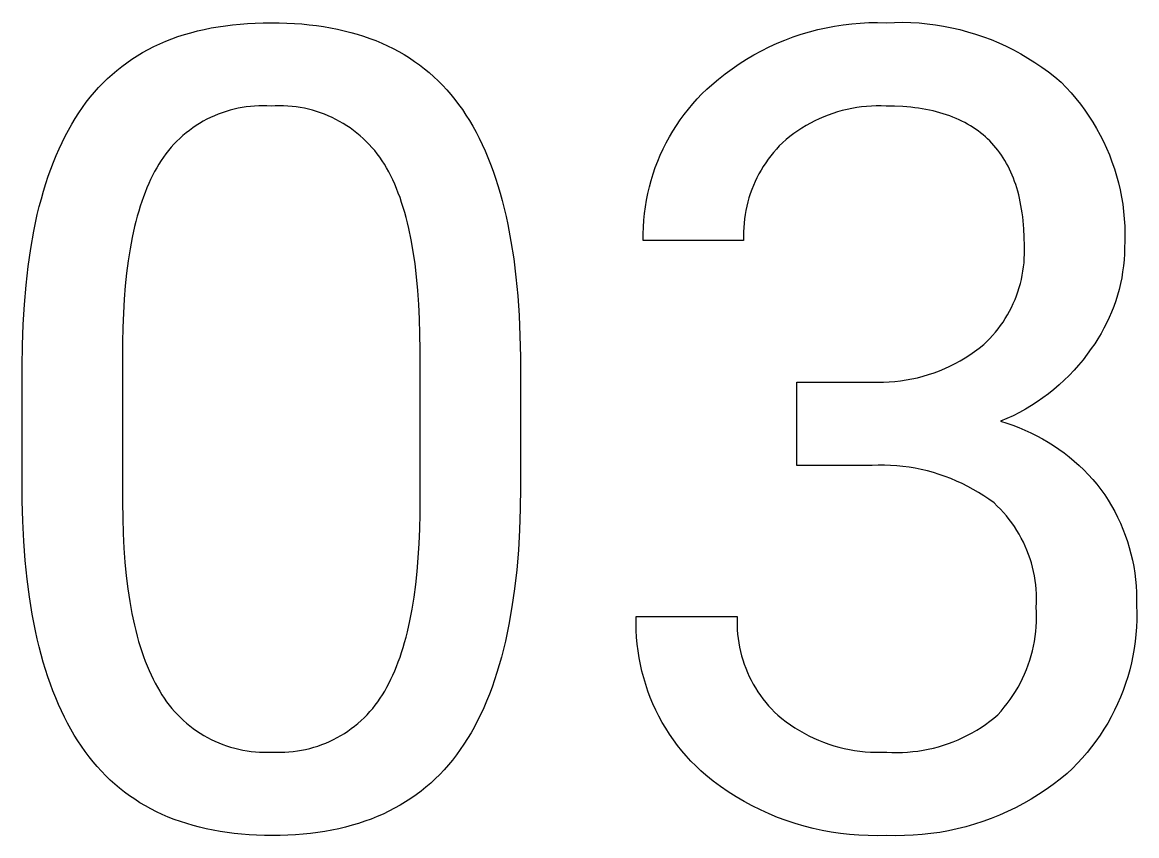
# Model space of a CAD drawing. Header units: millimetres. Extents: x 578 to 4608, y -138 to 2677.
# Drawn here: x 3553.01 to 3595.22, y 40.15 to 70.97 of the extents above; entities that cross this region are included whole.
import ezdxf

# ---------------------------------------------------------------- set-up
doc = ezdxf.new("R2010")
doc.units = ezdxf.units.MM
doc.header["$MEASUREMENT"] = 0
doc.layers.add('Domyślny', color=7, linetype='Continuous', true_color=0x000000)

msp = doc.modelspace()

# ---------------------------------------------------------------- linework, layer by layer
at = {"layer": 'Domyślny'}
for p, q in [((3561.256, 70.901), (3561.542, 70.923)), ((3561.542, 70.923), (3561.834, 70.939)), ((3561.834, 70.939), (3562.13, 70.948)), ((3562.13, 70.948), (3562.432, 70.951)), ((3562.432, 70.951), (3562.731, 70.948)), ((3562.731, 70.948), (3563.025, 70.939)), ((3563.025, 70.939), (3563.314, 70.924)), ((3563.314, 70.924), (3563.598, 70.903)), ((3584.098, 70.872), (3584.421, 70.91)), ((3584.421, 70.91), (3584.746, 70.937)), ((3584.746, 70.937), (3585.072, 70.953)), ((3585.072, 70.953), (3585.398, 70.958)), ((3585.398, 70.958), (3585.724, 70.951)), ((3585.724, 70.951), (3586.036, 70.964)), ((3586.036, 70.964), (3586.349, 70.967)), ((3586.349, 70.967), (3586.661, 70.958)), ((3586.661, 70.958), (3586.972, 70.94)), ((3586.972, 70.94), (3587.283, 70.911)), ((3587.283, 70.911), (3587.593, 70.871)), ((3558.905, 70.422), (3559.146, 70.5)), ((3559.146, 70.5), (3559.392, 70.572)), ((3559.392, 70.572), (3559.643, 70.638)), ((3559.643, 70.638), (3559.899, 70.697)), ((3559.899, 70.697), (3560.16, 70.751)), ((3560.16, 70.751), (3560.427, 70.798)), ((3560.427, 70.798), (3560.698, 70.838)), ((3560.698, 70.838), (3560.974, 70.873)), ((3560.974, 70.873), (3561.256, 70.901)), ((3563.598, 70.903), (3563.877, 70.876)), ((3563.877, 70.876), (3564.151, 70.842)), ((3564.151, 70.842), (3564.42, 70.803)), ((3564.42, 70.803), (3564.685, 70.758)), ((3564.685, 70.758), (3564.944, 70.706)), ((3564.944, 70.706), (3565.198, 70.649)), ((3565.198, 70.649), (3565.447, 70.585)), ((3565.447, 70.585), (3565.692, 70.516)), ((3565.692, 70.516), (3565.931, 70.44)), ((3582.199, 70.41), (3582.508, 70.514)), ((3582.508, 70.514), (3582.821, 70.607)), ((3582.821, 70.607), (3583.136, 70.69)), ((3583.136, 70.69), (3583.455, 70.761)), ((3583.455, 70.761), (3583.775, 70.822)), ((3583.775, 70.822), (3584.098, 70.872)), ((3587.593, 70.871), (3587.901, 70.822)), ((3587.901, 70.822), (3588.208, 70.761)), ((3588.208, 70.761), (3588.512, 70.691)), ((3588.512, 70.691), (3588.813, 70.611)), ((3588.813, 70.611), (3589.112, 70.52)), ((3589.112, 70.52), (3589.408, 70.419)), ((3557.992, 70.045), (3558.212, 70.149)), ((3558.212, 70.149), (3558.438, 70.246)), ((3558.438, 70.246), (3558.669, 70.337)), ((3558.669, 70.337), (3558.905, 70.422)), ((3565.931, 70.44), (3566.165, 70.358)), ((3566.165, 70.358), (3566.395, 70.271)), ((3566.395, 70.271), (3566.619, 70.177)), ((3566.619, 70.177), (3566.839, 70.077)), ((3566.839, 70.077), (3567.053, 69.971)), ((3581.296, 70.034), (3581.593, 70.17)), ((3581.593, 70.17), (3581.894, 70.295)), ((3581.894, 70.295), (3582.199, 70.41)), ((3589.408, 70.419), (3589.7, 70.309)), ((3589.7, 70.309), (3589.988, 70.189)), ((3589.988, 70.189), (3590.272, 70.059)), ((3557.159, 69.569), (3557.36, 69.697)), ((3557.36, 69.697), (3557.565, 69.82)), ((3557.565, 69.82), (3557.776, 69.936)), ((3557.776, 69.936), (3557.992, 70.045)), ((3567.053, 69.971), (3567.263, 69.859)), ((3567.263, 69.859), (3567.467, 69.741)), ((3567.467, 69.741), (3567.667, 69.617)), ((3580.436, 69.568), (3580.717, 69.733)), ((3580.717, 69.733), (3581.004, 69.889)), ((3581.004, 69.889), (3581.296, 70.034)), ((3590.272, 70.059), (3590.551, 69.919)), ((3590.551, 69.919), (3590.826, 69.771)), ((3590.826, 69.771), (3591.095, 69.613)), ((3556.588, 69.146), (3556.773, 69.293)), ((3556.773, 69.293), (3556.964, 69.434)), ((3556.964, 69.434), (3557.159, 69.569)), ((3567.667, 69.617), (3567.861, 69.487)), ((3567.861, 69.487), (3568.051, 69.351)), ((3568.051, 69.351), (3568.236, 69.209)), ((3579.892, 69.209), (3580.161, 69.393)), ((3580.161, 69.393), (3580.436, 69.568)), ((3591.095, 69.613), (3591.359, 69.446)), ((3591.359, 69.446), (3591.617, 69.271)), ((3591.617, 69.271), (3591.87, 69.087)), ((3556.062, 68.666), (3556.232, 68.832)), ((3556.232, 68.832), (3556.407, 68.992)), ((3556.407, 68.992), (3556.588, 69.146)), ((3568.236, 69.209), (3568.415, 69.061)), ((3568.415, 69.061), (3568.59, 68.906)), ((3568.59, 68.906), (3568.76, 68.746)), ((3579.125, 68.601), (3579.374, 68.813)), ((3579.374, 68.813), (3579.629, 69.015)), ((3579.629, 69.015), (3579.892, 69.209)), ((3591.87, 69.087), (3592.116, 68.894)), ((3592.116, 68.894), (3592.355, 68.694)), ((3555.737, 68.315), (3555.897, 68.493)), ((3555.897, 68.493), (3556.062, 68.666)), ((3568.76, 68.746), (3568.925, 68.58)), ((3568.925, 68.58), (3569.084, 68.407)), ((3569.084, 68.407), (3569.239, 68.229)), ((3578.751, 68.251), (3578.935, 68.429)), ((3578.935, 68.429), (3579.125, 68.601)), ((3592.355, 68.694), (3592.548, 68.495)), ((3592.548, 68.495), (3592.734, 68.29)), ((3555.432, 67.939), (3555.582, 68.13)), ((3555.582, 68.13), (3555.737, 68.315)), ((3569.239, 68.229), (3569.389, 68.044)), ((3569.389, 68.044), (3569.534, 67.854)), ((3578.402, 67.877), (3578.574, 68.067)), ((3578.574, 68.067), (3578.751, 68.251)), ((3592.734, 68.29), (3592.913, 68.079)), ((3592.913, 68.079), (3593.085, 67.862)), ((3555.011, 67.326), (3555.146, 67.537)), ((3555.146, 67.537), (3555.287, 67.741)), ((3555.287, 67.741), (3555.432, 67.939)), ((3560.576, 67.54), (3560.429, 67.485)), ((3560.725, 67.59), (3560.576, 67.54)), ((3560.876, 67.635), (3560.725, 67.59)), ((3561.028, 67.675), (3560.876, 67.635)), ((3561.181, 67.709), (3561.028, 67.675)), ((3561.336, 67.738), (3561.181, 67.709)), ((3561.491, 67.762), (3561.336, 67.738)), ((3561.647, 67.781), (3561.491, 67.762)), ((3561.804, 67.794), (3561.647, 67.781)), ((3561.961, 67.802), (3561.804, 67.794)), ((3562.118, 67.805), (3561.961, 67.802)), ((3562.275, 67.802), (3562.118, 67.805)), ((3562.432, 67.793), (3562.275, 67.802)), ((3562.59, 67.802), (3562.432, 67.793)), ((3562.749, 67.804), (3562.59, 67.802)), ((3562.907, 67.802), (3562.749, 67.804)), ((3563.065, 67.794), (3562.907, 67.802)), ((3563.223, 67.781), (3563.065, 67.794)), ((3563.38, 67.762), (3563.223, 67.781)), ((3563.537, 67.738), (3563.38, 67.762)), ((3563.693, 67.709), (3563.537, 67.738)), ((3563.847, 67.674), (3563.693, 67.709)), ((3564, 67.634), (3563.847, 67.674)), ((3564.152, 67.589), (3564, 67.634)), ((3564.303, 67.539), (3564.152, 67.589)), ((3564.451, 67.484), (3564.303, 67.539)), ((3569.534, 67.854), (3569.674, 67.657)), ((3569.674, 67.657), (3569.81, 67.453)), ((3578.079, 67.479), (3578.237, 67.681)), ((3578.237, 67.681), (3578.402, 67.877)), ((3583.886, 67.572), (3583.709, 67.516)), ((3584.065, 67.622), (3583.886, 67.572)), ((3584.246, 67.666), (3584.065, 67.622)), ((3584.428, 67.704), (3584.246, 67.666)), ((3584.612, 67.736), (3584.428, 67.704)), ((3584.796, 67.761), (3584.612, 67.736)), ((3584.981, 67.78), (3584.796, 67.761)), ((3585.167, 67.793), (3584.981, 67.78)), ((3585.353, 67.8), (3585.167, 67.793)), ((3585.539, 67.8), (3585.353, 67.8)), ((3585.724, 67.793), (3585.539, 67.8)), ((3586.047, 67.788), (3585.724, 67.793)), ((3586.359, 67.773), (3586.047, 67.788)), ((3586.511, 67.761), (3586.359, 67.773)), ((3586.66, 67.747), (3586.511, 67.761)), ((3586.807, 67.73), (3586.66, 67.747)), ((3586.952, 67.711), (3586.807, 67.73)), ((3587.094, 67.689), (3586.952, 67.711)), ((3587.233, 67.664), (3587.094, 67.689)), ((3587.37, 67.637), (3587.233, 67.664)), ((3587.504, 67.607), (3587.37, 67.637)), ((3587.636, 67.575), (3587.504, 67.607)), ((3587.765, 67.54), (3587.636, 67.575)), ((3587.891, 67.503), (3587.765, 67.54)), ((3593.085, 67.862), (3593.25, 67.639)), ((3593.25, 67.639), (3593.407, 67.41)), ((3554.879, 67.109), (3555.011, 67.326)), ((3559.725, 67.137), (3559.593, 67.053)), ((3559.861, 67.216), (3559.725, 67.137)), ((3560, 67.291), (3559.861, 67.216)), ((3560.14, 67.361), (3560, 67.291)), ((3560.284, 67.425), (3560.14, 67.361)), ((3560.429, 67.485), (3560.284, 67.425)), ((3564.598, 67.424), (3564.451, 67.484)), ((3564.742, 67.359), (3564.598, 67.424)), ((3564.884, 67.289), (3564.742, 67.359)), ((3565.024, 67.214), (3564.884, 67.289)), ((3565.161, 67.134), (3565.024, 67.214)), ((3565.295, 67.05), (3565.161, 67.134)), ((3569.81, 67.453), (3569.942, 67.243)), ((3569.942, 67.243), (3570.069, 67.027)), ((3577.783, 67.061), (3577.928, 67.273)), ((3577.928, 67.273), (3578.079, 67.479)), ((3582.856, 67.146), (3582.694, 67.055)), ((3583.022, 67.232), (3582.856, 67.146)), ((3583.19, 67.311), (3583.022, 67.232)), ((3583.36, 67.385), (3583.19, 67.311)), ((3583.534, 67.454), (3583.36, 67.385)), ((3583.709, 67.516), (3583.534, 67.454)), ((3588.015, 67.463), (3587.891, 67.503)), ((3588.137, 67.42), (3588.015, 67.463)), ((3588.256, 67.375), (3588.137, 67.42)), ((3588.372, 67.327), (3588.256, 67.375)), ((3588.486, 67.277), (3588.372, 67.327)), ((3588.597, 67.224), (3588.486, 67.277)), ((3588.706, 67.168), (3588.597, 67.224)), ((3588.812, 67.11), (3588.706, 67.168)), ((3593.407, 67.41), (3593.556, 67.177)), ((3593.556, 67.177), (3593.697, 66.938)), ((3554.63, 66.655), (3554.752, 66.885)), ((3554.752, 66.885), (3554.879, 67.109)), ((3559.212, 66.775), (3559.091, 66.674)), ((3559.336, 66.872), (3559.212, 66.775)), ((3559.462, 66.965), (3559.336, 66.872)), ((3559.593, 67.053), (3559.462, 66.965)), ((3565.426, 66.962), (3565.295, 67.05)), ((3565.554, 66.869), (3565.426, 66.962)), ((3565.679, 66.771), (3565.554, 66.869)), ((3565.801, 66.67), (3565.679, 66.771)), ((3570.069, 67.027), (3570.192, 66.803)), ((3570.192, 66.803), (3570.311, 66.574)), ((3577.516, 66.625), (3577.646, 66.845)), ((3577.646, 66.845), (3577.783, 67.061)), ((3582.227, 66.749), (3582.079, 66.637)), ((3582.379, 66.857), (3582.227, 66.749)), ((3582.535, 66.958), (3582.379, 66.857)), ((3582.694, 67.055), (3582.535, 66.958)), ((3588.915, 67.049), (3588.812, 67.11)), ((3589.016, 66.986), (3588.915, 67.049)), ((3589.115, 66.92), (3589.016, 66.986)), ((3589.211, 66.852), (3589.115, 66.92)), ((3589.304, 66.781), (3589.211, 66.852)), ((3589.395, 66.707), (3589.304, 66.781)), ((3589.483, 66.631), (3589.395, 66.707)), ((3593.697, 66.938), (3593.83, 66.695)), ((3593.83, 66.695), (3593.955, 66.448)), ((3554.399, 66.174), (3554.512, 66.418)), ((3554.512, 66.418), (3554.63, 66.655)), ((3558.752, 66.347), (3558.647, 66.231)), ((3558.862, 66.46), (3558.752, 66.347)), ((3558.975, 66.569), (3558.862, 66.46)), ((3559.091, 66.674), (3558.975, 66.569)), ((3565.919, 66.564), (3565.801, 66.67)), ((3566.034, 66.455), (3565.919, 66.564)), ((3566.144, 66.341), (3566.034, 66.455)), ((3566.251, 66.224), (3566.144, 66.341)), ((3570.311, 66.574), (3570.425, 66.337)), ((3570.425, 66.337), (3570.535, 66.095)), ((3577.279, 66.171), (3577.394, 66.4)), ((3577.394, 66.4), (3577.516, 66.625)), ((3581.679, 66.282), (3581.567, 66.161)), ((3581.794, 66.398), (3581.679, 66.282)), ((3581.934, 66.52), (3581.794, 66.398)), ((3582.079, 66.637), (3581.934, 66.52)), ((3589.569, 66.552), (3589.483, 66.631)), ((3589.652, 66.47), (3589.569, 66.552)), ((3589.732, 66.386), (3589.652, 66.47)), ((3589.81, 66.3), (3589.732, 66.386)), ((3589.886, 66.211), (3589.81, 66.3)), ((3593.955, 66.448), (3594.071, 66.196)), ((3554.185, 65.666), (3554.29, 65.923)), ((3554.29, 65.923), (3554.399, 66.174)), ((3558.355, 65.86), (3558.266, 65.731)), ((3558.448, 65.987), (3558.355, 65.86)), ((3558.545, 66.111), (3558.448, 65.987)), ((3558.647, 66.231), (3558.545, 66.111)), ((3566.354, 66.104), (3566.251, 66.224)), ((3566.452, 65.98), (3566.354, 66.104)), ((3566.546, 65.852), (3566.452, 65.98)), ((3566.636, 65.722), (3566.546, 65.852)), ((3570.535, 66.095), (3570.641, 65.845)), ((3570.641, 65.845), (3570.742, 65.589)), ((3577.073, 65.702), (3577.172, 65.938)), ((3577.172, 65.938), (3577.279, 66.171)), ((3581.357, 65.91), (3581.258, 65.779)), ((3581.46, 66.038), (3581.357, 65.91)), ((3581.567, 66.161), (3581.46, 66.038)), ((3589.959, 66.119), (3589.886, 66.211)), ((3590.029, 66.025), (3589.959, 66.119)), ((3590.097, 65.928), (3590.029, 66.025)), ((3590.162, 65.828), (3590.097, 65.928)), ((3594.071, 66.196), (3594.179, 65.941)), ((3594.179, 65.941), (3594.278, 65.682)), ((3554.085, 65.403), (3554.185, 65.666)), ((3558.1, 65.458), (3558.02, 65.314)), ((3558.182, 65.598), (3558.1, 65.458)), ((3558.266, 65.731), (3558.182, 65.598)), ((3566.722, 65.588), (3566.636, 65.722)), ((3566.805, 65.448), (3566.722, 65.588)), ((3566.886, 65.303), (3566.805, 65.448)), ((3570.742, 65.589), (3570.839, 65.327)), ((3576.899, 65.221), (3576.982, 65.463)), ((3576.982, 65.463), (3577.073, 65.702)), ((3581.074, 65.508), (3580.988, 65.368)), ((3581.163, 65.645), (3581.074, 65.508)), ((3581.258, 65.779), (3581.163, 65.645)), ((3590.225, 65.726), (3590.162, 65.828)), ((3590.285, 65.622), (3590.225, 65.726)), ((3590.342, 65.514), (3590.285, 65.622)), ((3590.397, 65.405), (3590.342, 65.514)), ((3594.278, 65.682), (3594.368, 65.42)), ((3553.898, 64.855), (3553.989, 65.132)), ((3553.989, 65.132), (3554.085, 65.403)), ((3557.869, 65.012), (3557.797, 64.854)), ((3557.943, 65.165), (3557.869, 65.012)), ((3558.02, 65.314), (3557.943, 65.165)), ((3566.964, 65.152), (3566.886, 65.303)), ((3567.039, 64.996), (3566.964, 65.152)), ((3570.839, 65.327), (3570.932, 65.057)), ((3570.932, 65.057), (3571.02, 64.782)), ((3576.824, 64.976), (3576.899, 65.221)), ((3580.833, 65.079), (3580.762, 64.931)), ((3580.908, 65.225), (3580.833, 65.079)), ((3580.988, 65.368), (3580.908, 65.225)), ((3590.45, 65.292), (3590.397, 65.405)), ((3590.499, 65.177), (3590.45, 65.292)), ((3590.547, 65.06), (3590.499, 65.177)), ((3590.591, 64.939), (3590.547, 65.06)), ((3594.368, 65.42), (3594.449, 65.156)), ((3594.449, 65.156), (3594.522, 64.888)), ((3553.811, 64.572), (3553.898, 64.855)), ((3557.727, 64.692), (3557.66, 64.524)), ((3557.797, 64.854), (3557.727, 64.692)), ((3567.112, 64.836), (3567.039, 64.996)), ((3567.182, 64.67), (3567.112, 64.836)), ((3567.249, 64.499), (3567.182, 64.67)), ((3571.02, 64.782), (3571.104, 64.499)), ((3576.699, 64.479), (3576.757, 64.729)), ((3576.757, 64.729), (3576.824, 64.976)), ((3580.636, 64.629), (3580.581, 64.474)), ((3580.697, 64.781), (3580.636, 64.629)), ((3580.762, 64.931), (3580.697, 64.781)), ((3590.634, 64.817), (3590.591, 64.939)), ((3590.673, 64.691), (3590.634, 64.817)), ((3590.71, 64.564), (3590.673, 64.691)), ((3594.522, 64.888), (3594.585, 64.618)), ((3594.585, 64.618), (3594.639, 64.347)), ((3553.651, 63.985), (3553.729, 64.282)), ((3553.729, 64.282), (3553.811, 64.572)), ((3557.534, 64.176), (3557.474, 63.995)), ((3557.596, 64.353), (3557.534, 64.176)), ((3557.66, 64.524), (3557.596, 64.353)), ((3567.314, 64.323), (3567.249, 64.499)), ((3567.376, 64.141), (3567.314, 64.323)), ((3571.104, 64.499), (3571.183, 64.211)), ((3571.183, 64.211), (3571.259, 63.915)), ((3576.607, 63.975), (3576.649, 64.228)), ((3576.649, 64.228), (3576.699, 64.479)), ((3580.486, 64.16), (3580.447, 64.001)), ((3580.531, 64.318), (3580.486, 64.16)), ((3580.581, 64.474), (3580.531, 64.318)), ((3590.745, 64.433), (3590.71, 64.564)), ((3590.777, 64.3), (3590.745, 64.433)), ((3590.806, 64.164), (3590.777, 64.3)), ((3590.833, 64.026), (3590.806, 64.164)), ((3594.639, 64.347), (3594.684, 64.073)), ((3553.577, 63.681), (3553.651, 63.985)), ((3557.417, 63.81), (3557.363, 63.62)), ((3557.474, 63.995), (3557.417, 63.81)), ((3567.436, 63.955), (3567.376, 64.141)), ((3567.492, 63.764), (3567.436, 63.955)), ((3567.547, 63.567), (3567.492, 63.764)), ((3571.259, 63.915), (3571.33, 63.613)), ((3576.574, 63.721), (3576.607, 63.975)), ((3580.413, 63.841), (3580.384, 63.679)), ((3580.447, 64.001), (3580.413, 63.841)), ((3590.857, 63.885), (3590.833, 64.026)), ((3590.879, 63.742), (3590.857, 63.885)), ((3590.898, 63.596), (3590.879, 63.742)), ((3594.684, 64.073), (3594.719, 63.798)), ((3594.719, 63.798), (3594.746, 63.523)), ((3553.444, 63.054), (3553.508, 63.371)), ((3553.508, 63.371), (3553.577, 63.681)), ((3557.311, 63.425), (3557.262, 63.226)), ((3557.363, 63.62), (3557.311, 63.425)), ((3567.598, 63.365), (3567.547, 63.567)), ((3567.647, 63.159), (3567.598, 63.365)), ((3571.33, 63.613), (3571.396, 63.305)), ((3576.534, 63.211), (3576.55, 63.466)), ((3576.55, 63.466), (3576.574, 63.721)), ((3580.343, 63.354), (3580.331, 63.191)), ((3580.361, 63.517), (3580.343, 63.354)), ((3580.384, 63.679), (3580.361, 63.517)), ((3590.915, 63.447), (3590.898, 63.596)), ((3590.929, 63.296), (3590.915, 63.447)), ((3594.746, 63.523), (3594.763, 63.246)), ((3553.328, 62.401), (3553.444, 63.054)), ((3557.262, 63.226), (3557.171, 62.813)), ((3567.737, 62.73), (3567.647, 63.159)), ((3571.396, 63.305), (3571.517, 62.668)), ((3576.527, 62.955), (3576.534, 63.211)), ((3576.528, 62.699), (3576.527, 62.955)), ((3580.324, 63.027), (3580.323, 62.863)), ((3580.331, 63.191), (3580.324, 63.027)), ((3590.94, 63.142), (3590.929, 63.296)), ((3590.956, 62.827), (3590.94, 63.142)), ((3594.763, 63.246), (3594.77, 62.969)), ((3594.77, 62.969), (3594.768, 62.692)), ((3557.171, 62.813), (3557.09, 62.382)), ((3567.816, 62.28), (3567.737, 62.73)), ((3571.517, 62.668), (3571.62, 62.005)), ((3580.328, 62.699), (3576.528, 62.699)), ((3580.323, 62.863), (3580.328, 62.699)), ((3590.961, 62.502), (3590.956, 62.827)), ((3590.966, 62.341), (3590.961, 62.502)), ((3594.768, 62.692), (3594.757, 62.415)), ((3553.23, 61.721), (3553.328, 62.401)), ((3557.09, 62.382), (3557.019, 61.933)), ((3567.885, 61.811), (3567.816, 62.28)), ((3590.959, 62.02), (3590.965, 62.18)), ((3590.965, 62.18), (3590.966, 62.341)), ((3594.75, 62.189), (3594.736, 61.963)), ((3594.757, 62.415), (3594.75, 62.189)), ((3553.15, 61.014), (3553.23, 61.721)), ((3557.019, 61.933), (3556.958, 61.465)), ((3567.943, 61.321), (3567.885, 61.811)), ((3571.62, 62.005), (3571.705, 61.315)), ((3590.908, 61.54), (3590.931, 61.699)), ((3590.931, 61.699), (3590.947, 61.859)), ((3590.947, 61.859), (3590.959, 62.02)), ((3594.713, 61.737), (3594.683, 61.513)), ((3594.736, 61.963), (3594.713, 61.737)), ((3556.958, 61.465), (3556.908, 60.979)), ((3567.991, 60.81), (3567.943, 61.321)), ((3571.705, 61.315), (3571.774, 60.6)), ((3590.81, 61.069), (3590.848, 61.225)), ((3590.848, 61.225), (3590.881, 61.382)), ((3590.881, 61.382), (3590.908, 61.54)), ((3594.646, 61.289), (3594.6, 61.067)), ((3594.683, 61.513), (3594.646, 61.289)), ((3553.088, 60.281), (3553.15, 61.014)), ((3556.908, 60.979), (3556.868, 60.474)), ((3568.028, 60.279), (3567.991, 60.81)), ((3590.718, 60.761), (3590.767, 60.914)), ((3590.767, 60.914), (3590.81, 61.069)), ((3594.548, 60.847), (3594.487, 60.629)), ((3594.6, 61.067), (3594.548, 60.847)), ((3556.868, 60.474), (3556.837, 59.951)), ((3571.774, 60.6), (3571.825, 59.858)), ((3590.542, 60.312), (3590.606, 60.459)), ((3590.606, 60.459), (3590.665, 60.609)), ((3590.665, 60.609), (3590.718, 60.761)), ((3594.42, 60.413), (3594.345, 60.199)), ((3594.487, 60.629), (3594.42, 60.413)), ((3553.043, 59.521), (3553.088, 60.281)), ((3556.837, 59.951), (3556.817, 59.41)), ((3568.054, 59.728), (3568.028, 60.279)), ((3590.322, 59.883), (3590.4, 60.024)), ((3590.4, 60.024), (3590.474, 60.167)), ((3590.474, 60.167), (3590.542, 60.312)), ((3594.263, 59.988), (3594.174, 59.78)), ((3594.345, 60.199), (3594.263, 59.988)), ((3553.017, 58.735), (3553.043, 59.521)), ((3568.07, 59.156), (3568.054, 59.728)), ((3571.825, 59.858), (3571.858, 59.09)), ((3590.06, 59.479), (3590.152, 59.611)), ((3590.152, 59.611), (3590.239, 59.746)), ((3590.239, 59.746), (3590.322, 59.883)), ((3594.077, 59.575), (3593.974, 59.373)), ((3594.174, 59.78), (3594.077, 59.575)), ((3556.817, 59.41), (3556.807, 58.85)), ((3568.075, 58.563), (3568.07, 59.156)), ((3589.65, 58.985), (3589.758, 59.103)), ((3589.758, 59.103), (3589.863, 59.225)), ((3589.863, 59.225), (3589.964, 59.35)), ((3589.964, 59.35), (3590.06, 59.479)), ((3593.864, 59.175), (3593.747, 58.981)), ((3593.974, 59.373), (3593.864, 59.175)), ((3553.008, 57.922), (3553.017, 58.735)), ((3556.807, 58.85), (3556.807, 52.778)), ((3571.858, 59.09), (3571.875, 58.295)), ((3589.251, 58.624), (3589.421, 58.759)), ((3589.421, 58.759), (3589.537, 58.87)), ((3589.537, 58.87), (3589.65, 58.985)), ((3593.624, 58.791), (3593.494, 58.605)), ((3593.747, 58.981), (3593.624, 58.791)), ((3568.075, 52.346), (3568.075, 58.563)), ((3571.875, 58.295), (3571.875, 53.355)), ((3588.527, 58.143), (3588.714, 58.253)), ((3588.714, 58.253), (3588.897, 58.371)), ((3588.897, 58.371), (3589.076, 58.494)), ((3589.076, 58.494), (3589.251, 58.624)), ((3593.342, 58.391), (3593.182, 58.183)), ((3593.494, 58.605), (3593.342, 58.391)), ((3553.008, 52.84), (3553.008, 57.922)), ((3587.744, 57.767), (3587.944, 57.851)), ((3587.944, 57.851), (3588.142, 57.941)), ((3588.142, 57.941), (3588.336, 58.039)), ((3588.336, 58.039), (3588.527, 58.143)), ((3593.015, 57.98), (3592.841, 57.783)), ((3593.182, 58.183), (3593.015, 57.98)), ((3586.275, 57.383), (3586.49, 57.416)), ((3586.49, 57.416), (3586.704, 57.456)), ((3586.704, 57.456), (3586.916, 57.504)), ((3586.916, 57.504), (3587.126, 57.559)), ((3587.126, 57.559), (3587.334, 57.621)), ((3587.334, 57.621), (3587.54, 57.691)), ((3587.54, 57.691), (3587.744, 57.767)), ((3592.473, 57.407), (3592.28, 57.229)), ((3592.66, 57.592), (3592.473, 57.407)), ((3592.841, 57.783), (3592.66, 57.592)), ((3582.338, 57.333), (3585.191, 57.333)), ((3582.338, 54.175), (3582.338, 57.333)), ((3585.191, 57.333), (3585.408, 57.328)), ((3585.408, 57.328), (3585.626, 57.33)), ((3585.626, 57.33), (3585.843, 57.341)), ((3585.843, 57.341), (3586.059, 57.358)), ((3586.059, 57.358), (3586.275, 57.383)), ((3592.08, 57.058), (3591.875, 56.893)), ((3592.28, 57.229), (3592.08, 57.058)), ((3591.449, 56.586), (3591.228, 56.444)), ((3591.665, 56.736), (3591.449, 56.586)), ((3591.875, 56.893), (3591.665, 56.736)), ((3590.772, 56.182), (3590.538, 56.063)), ((3591.002, 56.309), (3590.772, 56.182)), ((3591.228, 56.444), (3591.002, 56.309)), ((3590.299, 55.952), (3590.057, 55.85)), ((3590.057, 55.85), (3590.293, 55.778)), ((3590.293, 55.778), (3590.526, 55.699)), ((3590.538, 56.063), (3590.299, 55.952)), ((3590.526, 55.699), (3590.756, 55.612)), ((3590.756, 55.612), (3590.983, 55.518)), ((3590.983, 55.518), (3591.207, 55.416)), ((3591.207, 55.416), (3591.427, 55.306)), ((3591.427, 55.306), (3591.644, 55.19)), ((3591.644, 55.19), (3591.856, 55.066)), ((3591.856, 55.066), (3592.064, 54.935)), ((3592.064, 54.935), (3592.268, 54.797)), ((3592.268, 54.797), (3592.467, 54.652)), ((3592.467, 54.652), (3592.661, 54.501)), ((3592.661, 54.501), (3592.85, 54.343)), ((3585.191, 54.175), (3582.338, 54.175)), ((3585.426, 54.184), (3585.191, 54.175)), ((3585.661, 54.184), (3585.426, 54.184)), ((3585.895, 54.177), (3585.661, 54.184)), ((3586.13, 54.162), (3585.895, 54.177)), ((3586.363, 54.139), (3586.13, 54.162)), ((3586.596, 54.108), (3586.363, 54.139)), ((3586.828, 54.07), (3586.596, 54.108)), ((3587.058, 54.024), (3586.828, 54.07)), ((3592.85, 54.343), (3593.033, 54.179)), ((3593.033, 54.179), (3593.211, 54.009)), ((3587.287, 53.97), (3587.058, 54.024)), ((3587.514, 53.909), (3587.287, 53.97)), ((3587.738, 53.84), (3587.514, 53.909)), ((3587.96, 53.764), (3587.738, 53.84)), ((3588.18, 53.68), (3587.96, 53.764)), ((3588.396, 53.589), (3588.18, 53.68)), ((3593.211, 54.009), (3593.383, 53.834)), ((3593.383, 53.834), (3593.549, 53.652)), ((3593.549, 53.652), (3593.709, 53.465)), ((3571.875, 53.355), (3571.866, 52.532)), ((3588.61, 53.491), (3588.396, 53.589)), ((3588.82, 53.386), (3588.61, 53.491)), ((3589.026, 53.273), (3588.82, 53.386)), ((3589.229, 53.155), (3589.026, 53.273)), ((3593.709, 53.465), (3593.863, 53.273)), ((3593.863, 53.273), (3594.004, 53.071)), ((3553.027, 52.062), (3553.008, 52.84)), ((3556.807, 52.778), (3556.812, 52.183)), ((3589.427, 53.029), (3589.229, 53.155)), ((3589.621, 52.897), (3589.427, 53.029)), ((3589.811, 52.758), (3589.621, 52.897)), ((3594.004, 53.071), (3594.137, 52.863)), ((3594.137, 52.863), (3594.263, 52.652)), ((3568.063, 51.771), (3568.075, 52.346)), ((3571.866, 52.532), (3571.839, 51.736)), ((3589.934, 52.642), (3589.811, 52.758)), ((3590.053, 52.521), (3589.934, 52.642)), ((3590.168, 52.397), (3590.053, 52.521)), ((3590.279, 52.269), (3590.168, 52.397)), ((3594.263, 52.652), (3594.382, 52.436)), ((3594.382, 52.436), (3594.494, 52.216)), ((3553.063, 51.309), (3553.027, 52.062)), ((3556.812, 52.183), (3556.829, 51.607)), ((3590.385, 52.137), (3590.279, 52.269)), ((3590.487, 52.001), (3590.385, 52.137)), ((3590.584, 51.862), (3590.487, 52.001)), ((3594.494, 52.216), (3594.598, 51.993)), ((3594.598, 51.993), (3594.694, 51.765)), ((3556.829, 51.607), (3556.856, 51.051)), ((3568.04, 51.216), (3568.063, 51.771)), ((3571.839, 51.736), (3571.795, 50.967)), ((3590.676, 51.72), (3590.584, 51.862)), ((3590.763, 51.574), (3590.676, 51.72)), ((3590.845, 51.426), (3590.763, 51.574)), ((3594.694, 51.765), (3594.782, 51.535)), ((3594.782, 51.535), (3594.862, 51.302)), ((3553.117, 50.581), (3553.063, 51.309)), ((3568.007, 50.68), (3568.04, 51.216)), ((3590.922, 51.275), (3590.845, 51.426)), ((3590.994, 51.122), (3590.922, 51.275)), ((3591.06, 50.966), (3590.994, 51.122)), ((3594.862, 51.302), (3594.934, 51.066)), ((3556.856, 51.051), (3556.895, 50.516)), ((3567.963, 50.164), (3568.007, 50.68)), ((3571.795, 50.967), (3571.732, 50.225)), ((3591.121, 50.807), (3591.06, 50.966)), ((3591.177, 50.647), (3591.121, 50.807)), ((3594.934, 51.066), (3594.998, 50.828)), ((3594.998, 50.828), (3595.054, 50.588)), ((3553.188, 49.876), (3553.117, 50.581)), ((3556.895, 50.516), (3556.944, 49.999)), ((3591.226, 50.485), (3591.177, 50.647)), ((3591.271, 50.322), (3591.226, 50.485)), ((3591.309, 50.157), (3591.271, 50.322)), ((3595.054, 50.588), (3595.101, 50.346)), ((3595.101, 50.346), (3595.14, 50.103)), ((3553.276, 49.197), (3553.188, 49.876)), ((3556.944, 49.999), (3557.005, 49.503)), ((3567.91, 49.667), (3567.963, 50.164)), ((3571.732, 50.225), (3571.652, 49.51)), ((3591.342, 49.991), (3591.309, 50.157)), ((3591.37, 49.823), (3591.342, 49.991)), ((3591.391, 49.655), (3591.37, 49.823)), ((3595.14, 50.103), (3595.17, 49.858)), ((3595.17, 49.858), (3595.192, 49.613)), ((3557.005, 49.503), (3557.076, 49.026)), ((3567.846, 49.19), (3567.91, 49.667)), ((3571.652, 49.51), (3571.554, 48.821)), ((3591.407, 49.486), (3591.391, 49.655)), ((3591.417, 49.317), (3591.407, 49.486)), ((3595.192, 49.613), (3595.206, 49.367)), ((3553.382, 48.542), (3553.276, 49.197)), ((3557.076, 49.026), (3557.159, 48.57)), ((3567.772, 48.732), (3567.846, 49.19)), ((3591.411, 48.809), (3591.419, 48.978)), ((3591.421, 49.148), (3591.417, 49.317)), ((3591.419, 48.978), (3591.421, 49.148)), ((3595.206, 49.367), (3595.211, 49.12)), ((3595.211, 49.12), (3595.207, 48.874)), ((3553.505, 47.912), (3553.382, 48.542)), ((3557.159, 48.57), (3557.252, 48.133)), ((3567.688, 48.294), (3567.772, 48.732)), ((3571.554, 48.821), (3571.439, 48.16)), ((3591.42, 48.624), (3591.411, 48.809)), ((3591.423, 48.439), (3591.42, 48.624)), ((3595.207, 48.874), (3595.216, 48.601)), ((3595.216, 48.601), (3595.214, 48.327)), ((3557.252, 48.133), (3557.303, 47.922)), ((3567.594, 47.876), (3567.688, 48.294)), ((3571.439, 48.16), (3571.374, 47.839)), ((3576.258, 48.193), (3576.263, 48.454)), ((3576.262, 47.932), (3576.258, 48.193)), ((3576.263, 48.454), (3580.081, 48.454)), ((3580.081, 48.454), (3580.077, 48.288)), ((3580.077, 48.288), (3580.078, 48.121)), ((3580.078, 48.121), (3580.085, 47.954)), ((3591.41, 48.068), (3591.42, 48.253)), ((3591.42, 48.253), (3591.423, 48.439)), ((3595.214, 48.327), (3595.204, 48.054)), ((3553.573, 47.606), (3553.505, 47.912)), ((3557.303, 47.922), (3557.356, 47.716)), ((3557.356, 47.716), (3557.413, 47.514)), ((3567.543, 47.674), (3567.594, 47.876)), ((3571.374, 47.839), (3571.305, 47.525)), ((3576.276, 47.671), (3576.262, 47.932)), ((3580.085, 47.954), (3580.099, 47.788)), ((3580.099, 47.788), (3580.117, 47.623)), ((3591.343, 47.516), (3591.371, 47.7)), ((3591.371, 47.7), (3591.394, 47.884)), ((3591.394, 47.884), (3591.41, 48.068)), ((3595.185, 47.781), (3595.156, 47.51)), ((3595.204, 48.054), (3595.185, 47.781)), ((3553.645, 47.306), (3553.573, 47.606)), ((3553.721, 47.012), (3553.645, 47.306)), ((3557.413, 47.514), (3557.472, 47.318)), ((3557.472, 47.318), (3557.533, 47.127)), ((3567.375, 47.097), (3567.433, 47.285)), ((3567.433, 47.285), (3567.489, 47.477)), ((3567.489, 47.477), (3567.543, 47.674)), ((3571.305, 47.525), (3571.232, 47.218)), ((3576.298, 47.411), (3576.276, 47.671)), ((3576.329, 47.151), (3576.298, 47.411)), ((3580.117, 47.623), (3580.142, 47.458)), ((3580.142, 47.458), (3580.172, 47.294)), ((3580.172, 47.294), (3580.208, 47.131)), ((3591.266, 47.154), (3591.308, 47.334)), ((3591.308, 47.334), (3591.343, 47.516)), ((3595.156, 47.51), (3595.118, 47.239)), ((3553.802, 46.724), (3553.721, 47.012)), ((3557.533, 47.127), (3557.598, 46.941)), ((3557.598, 46.941), (3557.665, 46.759)), ((3567.25, 46.737), (3567.314, 46.915)), ((3567.314, 46.915), (3567.375, 47.097)), ((3571.154, 46.917), (3571.071, 46.623)), ((3571.232, 47.218), (3571.154, 46.917)), ((3576.369, 46.893), (3576.329, 47.151)), ((3576.418, 46.637), (3576.369, 46.893)), ((3580.208, 47.131), (3580.25, 46.969)), ((3580.25, 46.969), (3580.297, 46.809)), ((3591.166, 46.797), (3591.219, 46.974)), ((3591.219, 46.974), (3591.266, 47.154)), ((3595.071, 46.97), (3595.015, 46.702)), ((3595.118, 47.239), (3595.071, 46.97)), ((3553.888, 46.443), (3553.802, 46.724)), ((3553.977, 46.167), (3553.888, 46.443)), ((3557.665, 46.759), (3557.735, 46.583)), ((3557.735, 46.583), (3557.808, 46.411)), ((3567.115, 46.397), (3567.184, 46.565)), ((3567.184, 46.565), (3567.25, 46.737)), ((3571.071, 46.623), (3570.985, 46.336)), ((3576.476, 46.382), (3576.418, 46.637)), ((3580.297, 46.809), (3580.35, 46.651)), ((3580.35, 46.651), (3580.408, 46.495)), ((3580.408, 46.495), (3580.471, 46.341)), ((3590.969, 46.277), (3591.041, 46.448)), ((3591.041, 46.448), (3591.106, 46.621)), ((3591.106, 46.621), (3591.166, 46.797)), ((3594.95, 46.437), (3594.876, 46.173)), ((3595.015, 46.702), (3594.95, 46.437)), ((3554.071, 45.898), (3553.977, 46.167)), ((3557.808, 46.411), (3557.884, 46.245)), ((3557.884, 46.245), (3557.962, 46.083)), ((3557.962, 46.083), (3558.043, 45.926)), ((3566.894, 45.924), (3566.97, 46.077)), ((3566.97, 46.077), (3567.044, 46.234)), ((3567.044, 46.234), (3567.115, 46.397)), ((3570.893, 46.056), (3570.798, 45.782)), ((3570.985, 46.336), (3570.893, 46.056)), ((3576.542, 46.129), (3576.476, 46.382)), ((3576.618, 45.879), (3576.542, 46.129)), ((3580.471, 46.341), (3580.54, 46.189)), ((3580.54, 46.189), (3580.614, 46.039)), ((3580.614, 46.039), (3580.693, 45.893)), ((3590.81, 45.942), (3590.892, 46.108)), ((3590.892, 46.108), (3590.969, 46.277)), ((3594.876, 46.173), (3594.794, 45.913)), ((3554.169, 45.635), (3554.071, 45.898)), ((3554.272, 45.378), (3554.169, 45.635)), ((3558.043, 45.926), (3558.127, 45.775)), ((3558.127, 45.775), (3558.213, 45.628)), ((3558.213, 45.628), (3558.296, 45.492)), ((3566.649, 45.494), (3566.733, 45.632)), ((3566.733, 45.632), (3566.815, 45.775)), ((3566.815, 45.775), (3566.894, 45.924)), ((3570.798, 45.782), (3570.697, 45.515)), ((3576.701, 45.632), (3576.618, 45.879)), ((3576.794, 45.387), (3576.701, 45.632)), ((3580.693, 45.893), (3580.778, 45.749)), ((3580.778, 45.749), (3580.867, 45.608)), ((3580.867, 45.608), (3580.961, 45.47)), ((3590.528, 45.463), (3590.627, 45.62)), ((3590.627, 45.62), (3590.721, 45.78)), ((3590.721, 45.78), (3590.81, 45.942)), ((3594.702, 45.655), (3594.602, 45.401)), ((3594.794, 45.913), (3594.702, 45.655)), ((3554.379, 45.127), (3554.272, 45.378)), ((3558.296, 45.492), (3558.383, 45.359)), ((3558.383, 45.359), (3558.474, 45.228)), ((3558.474, 45.228), (3558.57, 45.101)), ((3566.377, 45.1), (3566.472, 45.228)), ((3566.472, 45.228), (3566.563, 45.36)), ((3566.563, 45.36), (3566.649, 45.494)), ((3570.593, 45.255), (3570.484, 45.001)), ((3570.697, 45.515), (3570.593, 45.255)), ((3576.895, 45.146), (3576.794, 45.387)), ((3580.961, 45.47), (3581.06, 45.336)), ((3581.06, 45.336), (3581.163, 45.205)), ((3581.163, 45.205), (3581.271, 45.078)), ((3590.313, 45.161), (3590.423, 45.31)), ((3590.423, 45.31), (3590.528, 45.463)), ((3594.602, 45.401), (3594.493, 45.15)), ((3554.49, 44.883), (3554.379, 45.127)), ((3554.606, 44.644), (3554.49, 44.883)), ((3558.57, 45.101), (3558.67, 44.977)), ((3558.67, 44.977), (3558.775, 44.857)), ((3558.775, 44.857), (3558.883, 44.741)), ((3558.883, 44.741), (3558.995, 44.628)), ((3566.066, 44.737), (3566.174, 44.855)), ((3566.174, 44.855), (3566.278, 44.976)), ((3566.278, 44.976), (3566.377, 45.1)), ((3570.37, 44.754), (3570.252, 44.514)), ((3570.484, 45.001), (3570.37, 44.754)), ((3577.004, 44.909), (3576.895, 45.146)), ((3577.121, 44.676), (3577.004, 44.909)), ((3581.271, 45.078), (3581.383, 44.955)), ((3581.383, 44.955), (3581.499, 44.835)), ((3581.499, 44.835), (3581.62, 44.72)), ((3589.954, 44.737), (3590.079, 44.874)), ((3590.079, 44.874), (3590.198, 45.016)), ((3590.198, 45.016), (3590.313, 45.161)), ((3594.376, 44.903), (3594.251, 44.66)), ((3594.493, 45.15), (3594.376, 44.903)), ((3554.726, 44.412), (3554.606, 44.644)), ((3554.85, 44.185), (3554.726, 44.412)), ((3558.995, 44.628), (3559.111, 44.519)), ((3559.111, 44.519), (3559.231, 44.414)), ((3559.231, 44.414), (3559.355, 44.313)), ((3565.595, 44.307), (3565.719, 44.408)), ((3565.719, 44.408), (3565.838, 44.514)), ((3565.838, 44.514), (3565.954, 44.624)), ((3565.954, 44.624), (3566.066, 44.737)), ((3570.252, 44.514), (3570.13, 44.281)), ((3577.246, 44.446), (3577.121, 44.676)), ((3577.379, 44.221), (3577.246, 44.446)), ((3581.62, 44.72), (3581.777, 44.591)), ((3581.777, 44.591), (3581.938, 44.468)), ((3581.938, 44.468), (3582.103, 44.35)), ((3582.103, 44.35), (3582.272, 44.238)), ((3589.323, 44.258), (3589.487, 44.369)), ((3589.487, 44.369), (3589.647, 44.487)), ((3589.647, 44.487), (3589.803, 44.609)), ((3589.803, 44.609), (3589.954, 44.737)), ((3594.118, 44.422), (3593.976, 44.188)), ((3594.251, 44.66), (3594.118, 44.422)), ((3554.978, 43.965), (3554.85, 44.185)), ((3555.111, 43.751), (3554.978, 43.965)), ((3559.355, 44.313), (3559.481, 44.217)), ((3559.481, 44.217), (3559.611, 44.125)), ((3559.611, 44.125), (3559.744, 44.037)), ((3559.744, 44.037), (3559.88, 43.954)), ((3559.88, 43.954), (3560.019, 43.876)), ((3564.931, 43.868), (3565.07, 43.946)), ((3565.07, 43.946), (3565.206, 44.03)), ((3565.206, 44.03), (3565.339, 44.118)), ((3565.339, 44.118), (3565.469, 44.21)), ((3565.469, 44.21), (3565.595, 44.307)), ((3570.003, 44.054), (3569.872, 43.834)), ((3570.13, 44.281), (3570.003, 44.054)), ((3577.52, 44.001), (3577.379, 44.221)), ((3577.668, 43.786), (3577.52, 44.001)), ((3582.272, 44.238), (3582.445, 44.132)), ((3582.445, 44.132), (3582.621, 44.031)), ((3582.621, 44.031), (3582.801, 43.937)), ((3582.801, 43.937), (3582.984, 43.85)), ((3588.634, 43.869), (3588.811, 43.958)), ((3588.811, 43.958), (3588.985, 44.052)), ((3588.985, 44.052), (3589.156, 44.152)), ((3589.156, 44.152), (3589.323, 44.258)), ((3593.827, 43.959), (3593.671, 43.735)), ((3593.976, 44.188), (3593.827, 43.959)), ((3555.248, 43.543), (3555.111, 43.751)), ((3555.39, 43.341), (3555.248, 43.543)), ((3560.019, 43.876), (3560.16, 43.803)), ((3560.16, 43.803), (3560.304, 43.734)), ((3560.304, 43.734), (3560.45, 43.671)), ((3560.45, 43.671), (3560.598, 43.612)), ((3560.598, 43.612), (3560.747, 43.558)), ((3560.747, 43.558), (3560.899, 43.51)), ((3560.899, 43.51), (3561.052, 43.467)), ((3563.895, 43.459), (3564.049, 43.502)), ((3564.049, 43.502), (3564.201, 43.55)), ((3564.201, 43.55), (3564.351, 43.603)), ((3564.351, 43.603), (3564.499, 43.662)), ((3564.499, 43.662), (3564.646, 43.726)), ((3564.646, 43.726), (3564.79, 43.794)), ((3564.79, 43.794), (3564.931, 43.868)), ((3569.736, 43.62), (3569.596, 43.414)), ((3569.872, 43.834), (3569.736, 43.62)), ((3577.823, 43.576), (3577.668, 43.786)), ((3577.986, 43.372), (3577.823, 43.576)), ((3582.984, 43.85), (3583.169, 43.768)), ((3583.169, 43.768), (3583.358, 43.693)), ((3583.358, 43.693), (3583.549, 43.625)), ((3583.549, 43.625), (3583.742, 43.563)), ((3583.742, 43.563), (3583.937, 43.508)), ((3583.937, 43.508), (3584.134, 43.459)), ((3587.516, 43.471), (3587.707, 43.522)), ((3587.707, 43.522), (3587.897, 43.578)), ((3587.897, 43.578), (3588.085, 43.642)), ((3588.085, 43.642), (3588.27, 43.711)), ((3588.27, 43.711), (3588.453, 43.787)), ((3588.453, 43.787), (3588.634, 43.869)), ((3593.506, 43.516), (3593.335, 43.303)), ((3593.671, 43.735), (3593.506, 43.516)), ((3555.536, 43.146), (3555.39, 43.341)), ((3555.687, 42.956), (3555.536, 43.146)), ((3561.052, 43.467), (3561.207, 43.429)), ((3561.207, 43.429), (3561.363, 43.397)), ((3561.363, 43.397), (3561.52, 43.369)), ((3561.52, 43.369), (3561.677, 43.348)), ((3561.677, 43.348), (3561.836, 43.331)), ((3561.836, 43.331), (3561.995, 43.32)), ((3561.995, 43.32), (3562.154, 43.315)), ((3562.154, 43.315), (3562.313, 43.314)), ((3562.313, 43.314), (3562.472, 43.32)), ((3562.472, 43.32), (3562.631, 43.313)), ((3562.631, 43.313), (3562.791, 43.312)), ((3562.791, 43.312), (3562.95, 43.317)), ((3562.95, 43.317), (3563.109, 43.327)), ((3563.109, 43.327), (3563.268, 43.342)), ((3563.268, 43.342), (3563.426, 43.363)), ((3563.426, 43.363), (3563.584, 43.39)), ((3563.584, 43.39), (3563.74, 43.422)), ((3563.74, 43.422), (3563.895, 43.459)), ((3569.451, 43.214), (3569.301, 43.02)), ((3569.596, 43.414), (3569.451, 43.214)), ((3578.156, 43.173), (3577.986, 43.372)), ((3578.332, 42.981), (3578.156, 43.173)), ((3584.134, 43.459), (3584.333, 43.418)), ((3584.333, 43.418), (3584.533, 43.383)), ((3584.533, 43.383), (3584.734, 43.355)), ((3584.734, 43.355), (3584.935, 43.334)), ((3584.935, 43.334), (3585.138, 43.32)), ((3585.138, 43.32), (3585.34, 43.313)), ((3585.34, 43.313), (3585.543, 43.313)), ((3585.543, 43.313), (3585.746, 43.32)), ((3585.746, 43.32), (3585.944, 43.31)), ((3585.944, 43.31), (3586.142, 43.306)), ((3586.142, 43.306), (3586.34, 43.31)), ((3586.34, 43.31), (3586.538, 43.32)), ((3586.538, 43.32), (3586.735, 43.337)), ((3586.735, 43.337), (3586.932, 43.36)), ((3586.932, 43.36), (3587.128, 43.391)), ((3587.128, 43.391), (3587.322, 43.428)), ((3587.322, 43.428), (3587.516, 43.471)), ((3593.156, 43.096), (3592.971, 42.896)), ((3593.335, 43.303), (3593.156, 43.096)), ((3555.843, 42.773), (3555.687, 42.956)), ((3556.003, 42.596), (3555.843, 42.773)), ((3568.986, 42.652), (3568.821, 42.477)), ((3569.146, 42.833), (3568.986, 42.652)), ((3569.301, 43.02), (3569.146, 42.833)), ((3578.515, 42.794), (3578.332, 42.981)), ((3578.704, 42.614), (3578.515, 42.794)), ((3592.779, 42.701), (3592.58, 42.513)), ((3592.971, 42.896), (3592.779, 42.701)), ((3556.169, 42.425), (3556.003, 42.596)), ((3556.339, 42.261), (3556.169, 42.425)), ((3556.515, 42.102), (3556.339, 42.261)), ((3568.651, 42.309), (3568.476, 42.147)), ((3568.821, 42.477), (3568.651, 42.309)), ((3578.9, 42.441), (3578.704, 42.614)), ((3579.175, 42.223), (3578.9, 42.441)), ((3579.458, 42.015), (3579.175, 42.223)), ((3592.32, 42.299), (3592.054, 42.094)), ((3592.58, 42.513), (3592.32, 42.299)), ((3556.695, 41.95), (3556.515, 42.102)), ((3556.88, 41.804), (3556.695, 41.95)), ((3557.069, 41.665), (3556.88, 41.804)), ((3568.111, 41.842), (3567.921, 41.699)), ((3568.296, 41.991), (3568.111, 41.842)), ((3568.476, 42.147), (3568.296, 41.991)), ((3579.748, 41.816), (3579.458, 42.015)), ((3580.045, 41.628), (3579.748, 41.816)), ((3591.78, 41.899), (3591.5, 41.712)), ((3592.054, 42.094), (3591.78, 41.899)), ((3557.264, 41.531), (3557.069, 41.665)), ((3557.463, 41.404), (3557.264, 41.531)), ((3557.668, 41.283), (3557.463, 41.404)), ((3567.526, 41.432), (3567.321, 41.308)), ((3567.726, 41.562), (3567.526, 41.432)), ((3567.921, 41.699), (3567.726, 41.562)), ((3580.348, 41.451), (3580.045, 41.628)), ((3580.657, 41.284), (3580.348, 41.451)), ((3590.922, 41.369), (3590.624, 41.212)), ((3591.214, 41.535), (3590.922, 41.369)), ((3591.5, 41.712), (3591.214, 41.535)), ((3557.877, 41.168), (3557.668, 41.283)), ((3558.091, 41.059), (3557.877, 41.168)), ((3558.31, 40.957), (3558.091, 41.059)), ((3558.534, 40.86), (3558.31, 40.957)), ((3566.675, 40.975), (3566.45, 40.876)), ((3566.895, 41.08), (3566.675, 40.975)), ((3567.111, 41.191), (3566.895, 41.08)), ((3567.321, 41.308), (3567.111, 41.191)), ((3580.972, 41.127), (3580.657, 41.284)), ((3581.292, 40.982), (3580.972, 41.127)), ((3581.616, 40.848), (3581.292, 40.982)), ((3590.321, 41.065), (3590.014, 40.929)), ((3590.624, 41.212), (3590.321, 41.065)), ((3558.762, 40.77), (3558.534, 40.86)), ((3558.996, 40.687), (3558.762, 40.77)), ((3559.234, 40.609), (3558.996, 40.687)), ((3559.477, 40.538), (3559.234, 40.609)), ((3559.725, 40.472), (3559.477, 40.538)), ((3565.5, 40.546), (3565.249, 40.479)), ((3565.745, 40.619), (3565.5, 40.546)), ((3565.985, 40.699), (3565.745, 40.619)), ((3566.22, 40.784), (3565.985, 40.699)), ((3566.45, 40.876), (3566.22, 40.784)), ((3581.945, 40.726), (3581.616, 40.848)), ((3582.279, 40.615), (3581.945, 40.726)), ((3582.616, 40.516), (3582.279, 40.615)), ((3589.066, 40.585), (3588.742, 40.492)), ((3589.385, 40.689), (3589.066, 40.585)), ((3589.702, 40.804), (3589.385, 40.689)), ((3590.014, 40.929), (3589.702, 40.804)), ((3559.978, 40.413), (3559.725, 40.472)), ((3560.236, 40.361), (3559.978, 40.413)), ((3560.498, 40.314), (3560.236, 40.361)), ((3560.766, 40.274), (3560.498, 40.314)), ((3561.038, 40.24), (3560.766, 40.274)), ((3561.315, 40.212), (3561.038, 40.24)), ((3561.597, 40.19), (3561.315, 40.212)), ((3561.884, 40.174), (3561.597, 40.19)), ((3562.176, 40.165), (3561.884, 40.174)), ((3562.472, 40.162), (3562.176, 40.165)), ((3562.772, 40.165), (3562.472, 40.162)), ((3563.068, 40.175), (3562.772, 40.165)), ((3563.358, 40.19), (3563.068, 40.175)), ((3563.643, 40.213), (3563.358, 40.19)), ((3563.923, 40.241), (3563.643, 40.213)), ((3564.199, 40.276), (3563.923, 40.241)), ((3564.469, 40.317), (3564.199, 40.276)), ((3564.734, 40.365), (3564.469, 40.317)), ((3564.994, 40.419), (3564.734, 40.365)), ((3565.249, 40.479), (3564.994, 40.419)), ((3582.956, 40.428), (3582.616, 40.516)), ((3583.299, 40.353), (3582.956, 40.428)), ((3583.644, 40.289), (3583.299, 40.353)), ((3583.992, 40.237), (3583.644, 40.289)), ((3584.341, 40.198), (3583.992, 40.237)), ((3584.691, 40.17), (3584.341, 40.198)), ((3585.042, 40.155), (3584.691, 40.17)), ((3585.393, 40.153), (3585.042, 40.155)), ((3585.745, 40.162), (3585.393, 40.153)), ((3586.081, 40.153), (3585.745, 40.162)), ((3586.417, 40.155), (3586.081, 40.153)), ((3586.753, 40.169), (3586.417, 40.155)), ((3587.089, 40.195), (3586.753, 40.169)), ((3587.423, 40.231), (3587.089, 40.195)), ((3587.756, 40.28), (3587.423, 40.231)), ((3588.087, 40.339), (3587.756, 40.28)), ((3588.416, 40.41), (3588.087, 40.339)), ((3588.742, 40.492), (3588.416, 40.41))]:
    msp.add_line(p, q, dxfattribs=at)

doc.saveas('drawing.dxf')
